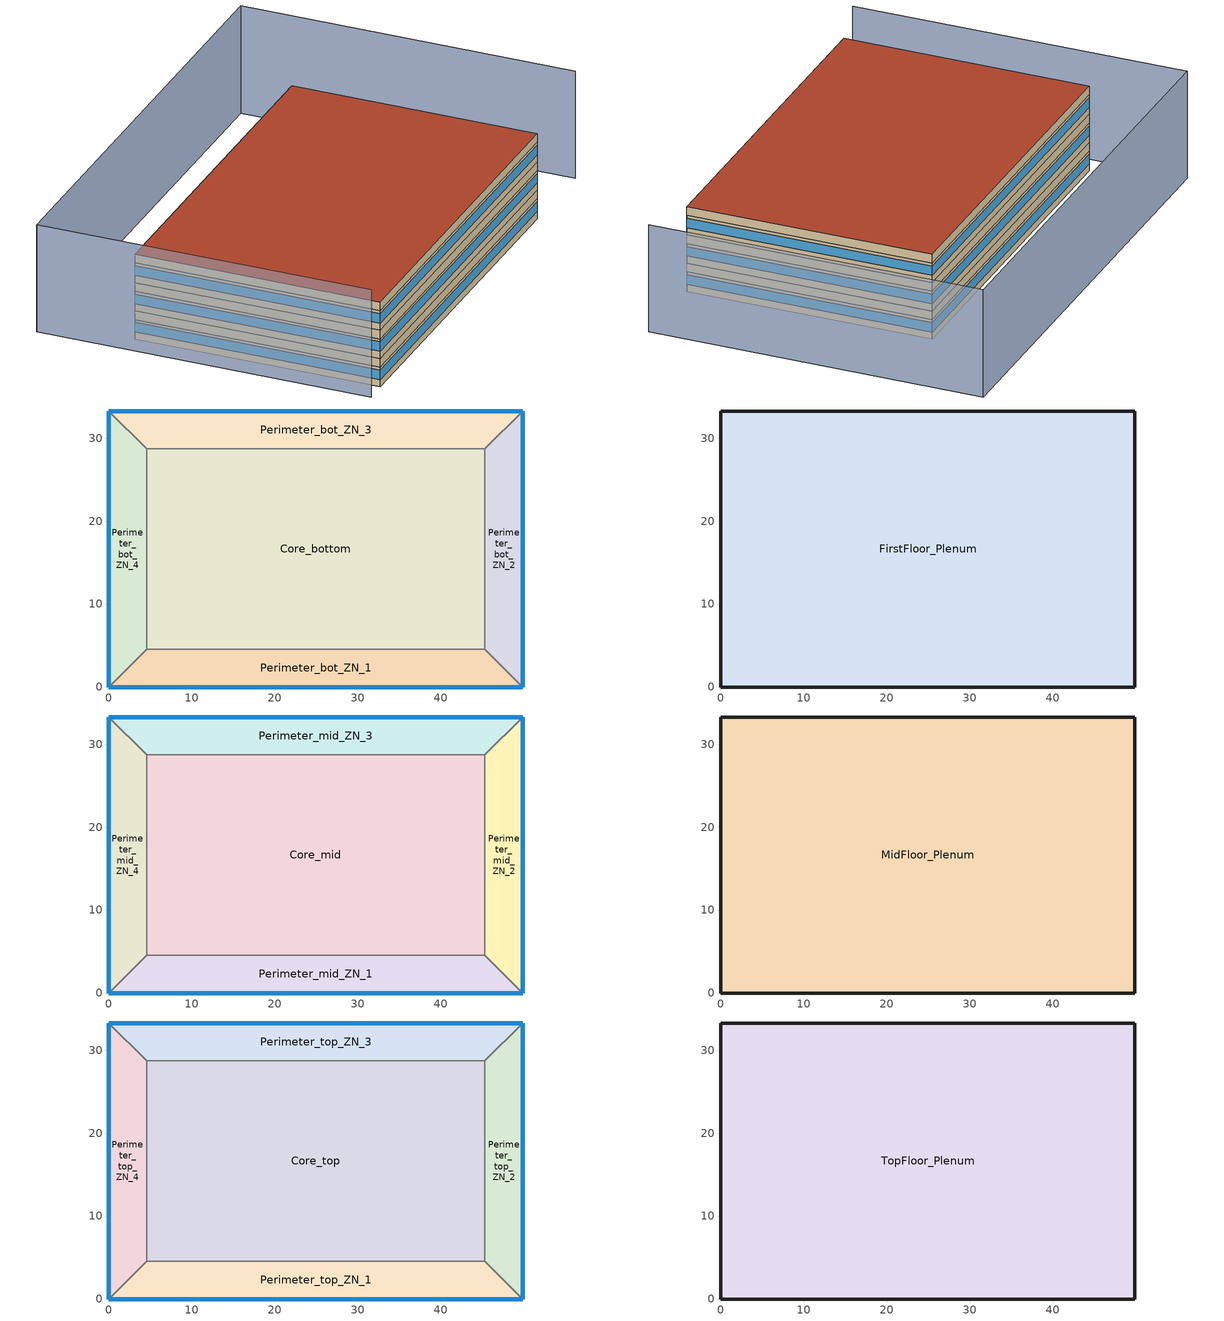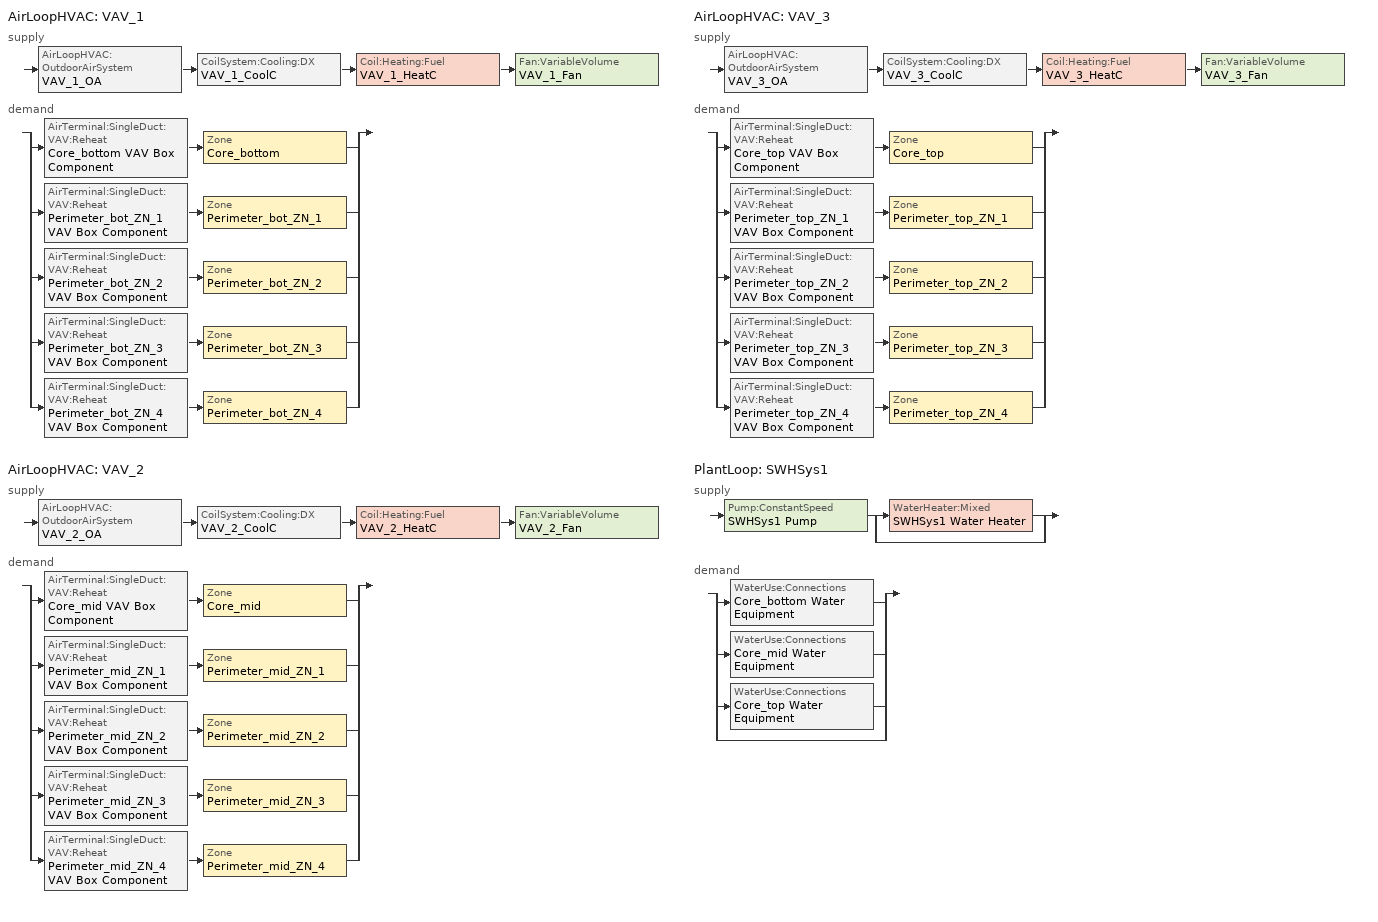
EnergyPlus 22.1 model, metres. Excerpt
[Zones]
Core_bottom
 floor ground (UWG_CAPITOUL_Floor): 45.34,28.7 45.34,4.57 4.57,4.57 4.57,28.7 z0
 wall to Perimeter_bot_ZN_2 (int-walls): 45.34,4.57 45.34,28.7 z0:2.74
 wall to Perimeter_bot_ZN_3 (int-walls): 45.34,28.7 4.57,28.7 z0:2.74
 wall to Perimeter_bot_ZN_1 (int-walls): 4.57,4.57 45.34,4.57 z0:2.74
 wall to Perimeter_bot_ZN_4 (int-walls): 4.57,28.7 4.57,4.57 z0:2.74
Perimeter_bot_ZN_1
 floor ground (UWG_CAPITOUL_Floor): 0,0 4.57,4.57 45.34,4.57 49.91,0 z0
 wall outside (UWG_CAPITOUL_Wall): 0,0 49.91,0 z0:2.74
 wall to Perimeter_bot_ZN_2 (int-walls): 49.91,0 45.34,4.57 z0:2.74
 wall to Perimeter_bot_ZN_4 (int-walls): 4.57,4.57 0,0 z0:2.74
 window (Window Non-res Fixed): 0,0 49.91,0 z1.02:2.33
Perimeter_bot_ZN_2
 floor ground (UWG_CAPITOUL_Floor): 49.91,0 45.34,4.57 45.34,28.7 49.91,33.27 z0
 wall outside (UWG_CAPITOUL_Wall): 49.91,0 49.91,33.27 z0:2.74
 wall to Perimeter_bot_ZN_3 (int-walls): 49.91,33.27 45.34,28.7 z0:2.74
 window (Window Non-res Fixed): 49.91,0 49.91,33.27 z1.02:2.33
Perimeter_bot_ZN_3
 floor ground (UWG_CAPITOUL_Floor): 49.91,33.27 45.34,28.7 4.57,28.7 0,33.27 z0
 wall outside (UWG_CAPITOUL_Wall): 49.91,33.27 0,33.27 z0:2.74
 wall to Perimeter_bot_ZN_4 (int-walls): 0,33.27 4.57,28.7 z0:2.74
 window (Window Non-res Fixed): 49.91,33.27 0,33.27 z1.02:2.33
Perimeter_bot_ZN_4
 floor ground (UWG_CAPITOUL_Floor): 0,33.27 4.57,28.7 4.57,4.57 0,0 z0
 wall outside (UWG_CAPITOUL_Wall): 0,33.27 0,0 z0:2.74
 window (Window Non-res Fixed): 0,33.27 0,0 z1.02:2.33
FirstFloor_Plenum
 floor to Perimeter_bot_ZN_1 (DropCeiling): 45.34,4.57 49.91,0 0,0 4.57,4.57 z2.74
 floor to Perimeter_bot_ZN_2 (DropCeiling): 49.91,0 45.34,4.57 45.34,28.7 49.91,33.27 z2.74
 floor to Perimeter_bot_ZN_3 (DropCeiling): 0,33.27 49.91,33.27 45.34,28.7 4.57,28.7 z2.74
 floor to Perimeter_bot_ZN_4 (DropCeiling): 4.57,28.7 4.57,4.57 0,0 0,33.27 z2.74
 floor to Core_bottom (DropCeiling): 4.57,4.57 4.57,28.7 45.34,28.7 45.34,4.57 z2.74
 wall outside (UWG_CAPITOUL_Wall): 49.91,0 49.91,33.27 0,33.27 0,0 49.91,0 z2.74:3.96
Core_mid
 floor to FirstFloor_Plenum (INT-FLOOR-TOPSIDE): 4.57,4.57 4.57,28.7 45.34,28.7 45.34,4.57 z3.96
 wall to Perimeter_mid_ZN_2 (int-walls): 45.34,4.57 45.34,28.7 z3.96:6.71
 wall to Perimeter_mid_ZN_3 (int-walls): 45.34,28.7 4.57,28.7 z3.96:6.71
 wall to Perimeter_mid_ZN_1 (int-walls): 4.57,4.57 45.34,4.57 z3.96:6.71
 wall to Perimeter_mid_ZN_4 (int-walls): 4.57,28.7 4.57,4.57 z3.96:6.71
Perimeter_mid_ZN_1
 floor to FirstFloor_Plenum (INT-FLOOR-TOPSIDE): 0,0 4.57,4.57 45.34,4.57 49.91,0 z3.96
 wall outside (UWG_CAPITOUL_Wall): 0,0 49.91,0 z3.96:6.71
 wall to Perimeter_mid_ZN_2 (int-walls): 49.91,0 45.34,4.57 z3.96:6.71
 wall to Perimeter_mid_ZN_4 (int-walls): 4.57,4.57 0,0 z3.96:6.71
 window (Window Non-res Fixed): 0,0 49.91,0 z4.98:6.29
Perimeter_mid_ZN_2
 floor to FirstFloor_Plenum (INT-FLOOR-TOPSIDE): 49.91,0 45.34,4.57 45.34,28.7 49.91,33.27 z3.96
 wall outside (UWG_CAPITOUL_Wall): 49.91,0 49.91,33.27 z3.96:6.71
 wall to Perimeter_mid_ZN_3 (int-walls): 49.91,33.27 45.34,28.7 z3.96:6.71
 window (Window Non-res Fixed): 49.91,0 49.91,33.27 z4.98:6.29
Perimeter_mid_ZN_3
 floor to FirstFloor_Plenum (INT-FLOOR-TOPSIDE): 49.91,33.27 45.34,28.7 4.57,28.7 0,33.27 z3.96
 wall outside (UWG_CAPITOUL_Wall): 49.91,33.27 0,33.27 z3.96:6.71
 wall to Perimeter_mid_ZN_4 (int-walls): 0,33.27 4.57,28.7 z3.96:6.71
 window (Window Non-res Fixed): 49.91,33.27 0,33.27 z4.98:6.29
Perimeter_mid_ZN_4
 floor to FirstFloor_Plenum (INT-FLOOR-TOPSIDE): 0,33.27 4.57,28.7 4.57,4.57 0,0 z3.96
 wall outside (UWG_CAPITOUL_Wall): 0,33.27 0,0 z3.96:6.71
 window (Window Non-res Fixed): 0,33.27 0,0 z4.98:6.29
MidFloor_Plenum
 floor to Perimeter_mid_ZN_1 (DropCeiling): 0,0 4.57,4.57 45.34,4.57 49.91,0 z6.71
 floor to Perimeter_mid_ZN_2 (DropCeiling): 49.91,33.27 49.91,0 45.34,4.57 45.34,28.7 z6.71
 floor to Perimeter_mid_ZN_3 (DropCeiling): 49.91,33.27 45.34,28.7 4.57,28.7 0,33.27 z6.71
 floor to Perimeter_mid_ZN_4 (DropCeiling): 0,33.27 4.57,28.7 4.57,4.57 0,0 z6.71
 floor to Core_mid (DropCeiling): 45.34,28.7 45.34,4.57 4.57,4.57 4.57,28.7 z6.71
 wall outside (UWG_CAPITOUL_Wall): 49.91,0 49.91,33.27 0,33.27 0,0 49.91,0 z6.71:7.92
Core_top
 floor to MidFloor_Plenum (INT-FLOOR-TOPSIDE): 45.34,28.7 45.34,4.57 4.57,4.57 4.57,28.7 z7.92
 wall to Perimeter_top_ZN_2 (int-walls): 45.34,4.57 45.34,28.7 z7.92:10.67
 wall to Perimeter_top_ZN_3 (int-walls): 45.34,28.7 4.57,28.7 z7.92:10.67
 wall to Perimeter_top_ZN_1 (int-walls): 4.57,4.57 45.34,4.57 z7.92:10.67
 wall to Perimeter_top_ZN_4 (int-walls): 4.57,28.7 4.57,4.57 z7.92:10.67
Perimeter_top_ZN_1
 floor to MidFloor_Plenum (INT-FLOOR-TOPSIDE): 0,0 4.57,4.57 45.34,4.57 49.91,0 z7.92
 wall outside (UWG_CAPITOUL_Wall): 0,0 49.91,0 z7.92:10.67
 wall to Perimeter_top_ZN_2 (int-walls): 49.91,0 45.34,4.57 z7.92:10.67
 wall to Perimeter_top_ZN_4 (int-walls): 4.57,4.57 0,0 z7.92:10.67
 window (Window Non-res Fixed): 0,0 49.91,0 z8.95:10.25
Perimeter_top_ZN_2
 floor to MidFloor_Plenum (INT-FLOOR-TOPSIDE): 49.91,0 45.34,4.57 45.34,28.7 49.91,33.27 z7.92
 wall outside (UWG_CAPITOUL_Wall): 49.91,0 49.91,33.27 z7.92:10.67
 wall to Perimeter_top_ZN_3 (int-walls): 49.91,33.27 45.34,28.7 z7.92:10.67
 window (Window Non-res Fixed): 49.91,0 49.91,33.27 z8.95:10.25
Perimeter_top_ZN_3
 floor to MidFloor_Plenum (INT-FLOOR-TOPSIDE): 49.91,33.27 45.34,28.7 4.57,28.7 0,33.27 z7.92
 wall outside (UWG_CAPITOUL_Wall): 49.91,33.27 0,33.27 z7.92:10.67
 wall to Perimeter_top_ZN_4 (int-walls): 0,33.27 4.57,28.7 z7.92:10.67
 window (Window Non-res Fixed): 49.91,33.27 0,33.27 z8.95:10.25
Perimeter_top_ZN_4
 floor to MidFloor_Plenum (INT-FLOOR-TOPSIDE): 0,33.27 4.57,28.7 4.57,4.57 0,0 z7.92
 wall outside (UWG_CAPITOUL_Wall): 0,33.27 0,0 z7.92:10.67
 window (Window Non-res Fixed): 0,33.27 0,0 z8.95:10.25
TopFloor_Plenum
 floor to Perimeter_top_ZN_1 (DropCeiling): 0,0 4.57,4.57 45.34,4.57 49.91,0 z10.67
 floor to Perimeter_top_ZN_2 (DropCeiling): 49.91,0 45.34,4.57 45.34,28.7 49.91,33.27 z10.67
 floor to Perimeter_top_ZN_3 (DropCeiling): 0,33.27 49.91,33.27 45.34,28.7 4.57,28.7 z10.67
 floor to Perimeter_top_ZN_4 (DropCeiling): 0,0 0,33.27 4.57,28.7 4.57,4.57 z10.67
 floor to Core_top (DropCeiling): 4.57,28.7 45.34,28.7 45.34,4.57 4.57,4.57 z10.67
 wall outside (UWG_CAPITOUL_Wall): 49.91,0 49.91,33.27 0,33.27 0,0 49.91,0 z10.67:11.89
 roof outside (IEAD Non-res Roof): 49.91,0 49.91,33.27 0,33.27 0,0 z11.89
shading: 61.91,0 61.91,45.27 / 61.91,45.27 -3,45.27 / -3,45.27 -3,0 z0:15
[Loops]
AirLoopHVAC 'VAV_1'
 supply: AirLoopHVAC:OutdoorAirSystem 'VAV_1_OA' > CoilSystem:Cooling:DX 'VAV_1_CoolC' > Coil:Heating:Fuel 'VAV_1_HeatC' > Fan:VariableVolume 'VAV_1_Fan'
 demand: split
  | AirTerminal:SingleDuct:VAV:Reheat 'Core_bottom VAV Box Component' > Zone 'Core_bottom'
  | AirTerminal:SingleDuct:VAV:Reheat 'Perimeter_bot_ZN_1 VAV Box Component' > Zone 'Perimeter_bot_ZN_1'
  | AirTerminal:SingleDuct:VAV:Reheat 'Perimeter_bot_ZN_2 VAV Box Component' > Zone 'Perimeter_bot_ZN_2'
  | AirTerminal:SingleDuct:VAV:Reheat 'Perimeter_bot_ZN_3 VAV Box Component' > Zone 'Perimeter_bot_ZN_3'
  | AirTerminal:SingleDuct:VAV:Reheat 'Perimeter_bot_ZN_4 VAV Box Component' > Zone 'Perimeter_bot_ZN_4'
AirLoopHVAC 'VAV_2'
 supply: AirLoopHVAC:OutdoorAirSystem 'VAV_2_OA' > CoilSystem:Cooling:DX 'VAV_2_CoolC' > Coil:Heating:Fuel 'VAV_2_HeatC' > Fan:VariableVolume 'VAV_2_Fan'
 demand: split
  | AirTerminal:SingleDuct:VAV:Reheat 'Core_mid VAV Box Component' > Zone 'Core_mid'
  | AirTerminal:SingleDuct:VAV:Reheat 'Perimeter_mid_ZN_1 VAV Box Component' > Zone 'Perimeter_mid_ZN_1'
  | AirTerminal:SingleDuct:VAV:Reheat 'Perimeter_mid_ZN_2 VAV Box Component' > Zone 'Perimeter_mid_ZN_2'
  | AirTerminal:SingleDuct:VAV:Reheat 'Perimeter_mid_ZN_3 VAV Box Component' > Zone 'Perimeter_mid_ZN_3'
  | AirTerminal:SingleDuct:VAV:Reheat 'Perimeter_mid_ZN_4 VAV Box Component' > Zone 'Perimeter_mid_ZN_4'
AirLoopHVAC 'VAV_3'
 supply: AirLoopHVAC:OutdoorAirSystem 'VAV_3_OA' > CoilSystem:Cooling:DX 'VAV_3_CoolC' > Coil:Heating:Fuel 'VAV_3_HeatC' > Fan:VariableVolume 'VAV_3_Fan'
 demand: split
  | AirTerminal:SingleDuct:VAV:Reheat 'Core_top VAV Box Component' > Zone 'Core_top'
  | AirTerminal:SingleDuct:VAV:Reheat 'Perimeter_top_ZN_1 VAV Box Component' > Zone 'Perimeter_top_ZN_1'
  | AirTerminal:SingleDuct:VAV:Reheat 'Perimeter_top_ZN_2 VAV Box Component' > Zone 'Perimeter_top_ZN_2'
  | AirTerminal:SingleDuct:VAV:Reheat 'Perimeter_top_ZN_3 VAV Box Component' > Zone 'Perimeter_top_ZN_3'
  | AirTerminal:SingleDuct:VAV:Reheat 'Perimeter_top_ZN_4 VAV Box Component' > Zone 'Perimeter_top_ZN_4'
PlantLoop 'SWHSys1'
 supply: Pump:ConstantSpeed 'SWHSys1 Pump' > split
  | WaterHeater:Mixed 'SWHSys1 Water Heater'
  | bypass
 demand: split
  | WaterUse:Connections 'Core_bottom Water Equipment'
  | WaterUse:Connections 'Core_mid Water Equipment'
  | WaterUse:Connections 'Core_top Water Equipment'
  | bypass
[Building]
Ref Bldg Medium Office Post1980_v1.3_5.0: North Axis {deg}=34; Terrain=City; Loads Convergence Tolerance Value {W}=0.04; Temperature Convergence Tolerance Value {deltaC}=0.2; Solar Distribution=FullInteriorAndExterior; Maximum Number of Warmup Days=25; Minimum Number of Warmup Days=6
[Site:Location]
Toulouse: Latitude {deg}=43.63; Longitude {deg}=1.37; Time Zone {hr}=1; Elevation {m}=153
[SizingPeriod:DesignDay] Day of Month=21; Humidity Condition Type=Wetbulb; Barometric Pressure {Pa}=83328; Rain Indicator=No; Snow Indicator=No; Daylight Saving Time Indicator=No; Solar Model Indicator=ASHRAEClearSky
Name | Month | Day Type | Maximum Dry-Bulb Temperature {C} | Daily Dry-Bulb Temperature Range {deltaC} | Wetbulb or DewPoint at Maximum Dry-Bulb {C} | Wind Speed {m/s} | Wind Direction {deg} | Sky Clearness
ALBUQUERQUE Ann Htg 99.6% Condns DB | 1 | WinterDesignDay | -9 | 0 | -9 | 3.3 | 0 | 0
ALBUQUERQUE Ann Clg .4% Condns WB=>MDB | 7 | SummerDesignDay | 28.3 | 14.1 | 18.5 | 4.4 | 260 | 1
[Site:GroundTemperature:BuildingSurface]
19.213, 19.212, 19.191, 19.196, 20.446, 21.39, 21.565, 21.74, 21.83, 19.836, 19.374, 19.272
[Site:WaterMainsTemperature]
Calculation Method=CORRELATION; Annual Average Outdoor Air Temperature {C}=13.18; Maximum Difference In Monthly Average Outdoor Air Temperatures {deltaC}=24
[Material]
Name | Roughness | Thickness {m} | Conductivity {W/m-K} | Density {kg/m3} | Specific Heat {J/kg-K} | Thermal Absorptance | Solar Absorptance | Visible Absorptance
I01 30mm insulation board | MediumRough | 0.03 | 0.03 | 43 | 1210 | 0.9 | 0.7 | 0.7
CONCRETE 20mm | Rough | 0.2032 | 0.93 | 2240 | 670 | 0.95 | 0.85 | 0.85
Brick 300mm | VeryRough | 0.3 | 1.15 | 1920 | 833 | 0.95 | 0.75 | 0.75
IEAD NonRes Roof Insulation | MediumRough | 0.13395 | 0.049 | 265 | 836.8 | 0.9 | 0.7 | 0.7
Std Wood 6inch | MediumSmooth | 0.15 | 0.12 | 540 | 1210 | 0.9 | 0.7 | 0.7
1/2IN Gypsum | Smooth | 0.0127 | 0.16 | 784.9 | 830 | 0.9 | 0.92 | 0.92
Roof Membrane | VeryRough | 0.0095 | 0.16 | 1121.29 | 1460 | 0.95 | 0.75 | 0.75
Metal Decking | MediumSmooth | 0.0015 | 45.006 | 7680 | 418.4 | 0.9 | 0.7 | 0.3
MAT-CC05 4 HW CONCRETE | Rough | 0.1016 | 1.311 | 2240 | 836.8 | 0.9 | 0.7 | 0.7
Std AC02 | MediumSmooth | 0.0127 | 0.057 | 288 | 1339 | 0.9 | 0.7 | 0.2
[Material:NoMass]
CP02 CARPET PAD: Roughness=VeryRough; Thermal Resistance {m2-K/W}=0.2165; Thermal Absorptance=0.9; Solar Absorptance=0.7; Visible Absorptance=0.8
[WindowMaterial:SimpleGlazingSystem]
NonRes Fixed Assembly Window: U-Factor {W/m2-K}=4.08816; Solar Heat Gain Coefficient=0.36
[Construction]
UWG_CAPITOUL_Wall: Brick 300mm, I01 30mm insulation board
UWG_CAPITOUL_Floor: CONCRETE 20mm
IEAD Non-res Roof: Roof Membrane, IEAD NonRes Roof Insulation, Metal Decking
int-walls: 1/2IN Gypsum, 1/2IN Gypsum
INT-FLOOR-TOPSIDE: MAT-CC05 4 HW CONCRETE, CP02 CARPET PAD
Window Non-res Fixed: NonRes Fixed Assembly Window
DropCeiling: Std AC02
InteriorFurnishings: Std Wood 6inch
[EnergyManagementSystem:Actuator]
Exterior_Conv_Coeff_Act: BUILDING_ROOF; Surface; Exterior Surface Convection Heat Transfer Coefficient
[EnergyManagementSystem:Sensor]
Exterior_Conv_Coeff_Sens: BUILDING_ROOF; Surface Outside Face Convection Heat Transfer Coefficient
[EnergyManagementSystem:Program]
Exterior_Conv_Coeff_Program: IF HOUR >= 6 && HOUR <= 18; SET Exterior_Conv_Coeff_Act = Exterior_Conv_Coeff_Sens; ELSE; SET Exterior_Conv_Coeff_Act = Exterior_Conv_Coeff_Sens; ENDIF
[EnergyManagementSystem:ProgramCallingManager]
EMS Manager: BeginZoneTimestepAfterInitHeatBalance; Exterior_Conv_Coeff_Program
[ShadingProperty:Reflectance] Diffuse Solar Reflectance of Unglazed Part of Shading Surface=0.3; Diffuse Visible Reflectance of Unglazed Part of Shading Surface=0.3; Fraction of Shading Surface That Is Glazed=1; Glazing Construction=UWG_CAPITOUL_Wall
Name | Shading Surface
 | Shading Surface 1 South
 | Shading Surface 2 East
 | Shading Surface 3 North
 | Shading Surface 4 West
[Zone] Type=1; Multiplier=1; Floor Area {m2}=autocalculate
Name | Part of Total Floor Area
Core_bottom; Core_mid; Core_top; Perimeter_bot_ZN_1; Perimeter_bot_ZN_2; Perimeter_bot_ZN_3; Perimeter_bot_ZN_4; Perimeter_mid_ZN_1; Perimeter_mid_ZN_2; Perimeter_mid_ZN_3; Perimeter_mid_ZN_4; Perimeter_top_ZN_1; Perimeter_top_ZN_2; Perimeter_top_ZN_3; Perimeter_top_ZN_4 | Yes
FirstFloor_Plenum; MidFloor_Plenum; TopFloor_Plenum | No
[InternalMass] Construction=InteriorFurnishings
Name | Zone or ZoneList | Surface Area {m2}
Core_bottom Internal Mass | Core_bottom | 1967.07
Core_mid Internal Mass | Core_mid | 1967.07
Core_top Internal Mass | Core_top | 1967.07
Perimeter_bot_ZN_1 Internal Mass | Perimeter_bot_ZN_1 | 414.6763
Perimeter_bot_ZN_2 Internal Mass | Perimeter_bot_ZN_2 | 262.5244
Perimeter_bot_ZN_3 Internal Mass | Perimeter_bot_ZN_3 | 414.6763
Perimeter_bot_ZN_4 Internal Mass | Perimeter_bot_ZN_4 | 262.5072
Perimeter_mid_ZN_1 Internal Mass | Perimeter_mid_ZN_1 | 414.6763
Perimeter_mid_ZN_2 Internal Mass | Perimeter_mid_ZN_2 | 262.5244
Perimeter_mid_ZN_3 Internal Mass | Perimeter_mid_ZN_3 | 414.6763
Perimeter_mid_ZN_4 Internal Mass | Perimeter_mid_ZN_4 | 262.5072
Perimeter_top_ZN_1 Internal Mass | Perimeter_top_ZN_1 | 414.6763
Perimeter_top_ZN_2 Internal Mass | Perimeter_top_ZN_2 | 262.5244
Perimeter_top_ZN_3 Internal Mass | Perimeter_top_ZN_3 | 414.6763
Perimeter_top_ZN_4 Internal Mass | Perimeter_top_ZN_4 | 262.5072
[People] Number of People Schedule=BLDG_OCC_SCH; Number of People Calculation Method=Area/Person; Floor Area per Person {m2/person}=18.58; Fraction Radiant=0.3; Sensible Heat Fraction=AUTOCALCULATE; Activity Level Schedule=ACTIVITY_SCH; Enable ASHRAE 55 Comfort Warnings=No; Mean Radiant Temperature Calculation Type=ZoneAveraged; Work Efficiency Schedule=WORK_EFF_SCH; Clothing Insulation Calculation Method=ClothingInsulationSchedule; Clothing Insulation Schedule=CLOTHING_SCH; Air Velocity Schedule=AIR_VELO_SCH; Thermal Comfort Model 1 Type=FANGER
Name | Zone or ZoneList or Space or SpaceList
Core_bottom People | Core_bottom
Core_mid People | Core_mid
Core_top People | Core_top
Perimeter_bot_ZN_1 People | Perimeter_bot_ZN_1
Perimeter_bot_ZN_2 People | Perimeter_bot_ZN_2
Perimeter_bot_ZN_3 People | Perimeter_bot_ZN_3
Perimeter_bot_ZN_4 People | Perimeter_bot_ZN_4
Perimeter_mid_ZN_1 People | Perimeter_mid_ZN_1
Perimeter_mid_ZN_2 People | Perimeter_mid_ZN_2
Perimeter_mid_ZN_3 People | Perimeter_mid_ZN_3
Perimeter_mid_ZN_4 People | Perimeter_mid_ZN_4
Perimeter_top_ZN_1 People | Perimeter_top_ZN_1
Perimeter_top_ZN_2 People | Perimeter_top_ZN_2
Perimeter_top_ZN_3 People | Perimeter_top_ZN_3
Perimeter_top_ZN_4 People | Perimeter_top_ZN_4
[Lights] Schedule=BLDG_LIGHT_SCH; Design Level Calculation Method=Watts/Area; Watts per Zone Floor Area {W/m2}=16.89; Return Air Fraction=0.4; Fraction Radiant=0.4; Fraction Visible=0.2; Fraction Replaceable=1; Return Air Fraction Calculated from Plenum Temperature=No
Name | Zone or ZoneList or Space or SpaceList
Core_bottom_Lights | Core_bottom
Core_mid_Lights | Core_mid
Core_top_Lights | Core_top
Perimeter_bot_ZN_1_Lights | Perimeter_bot_ZN_1
Perimeter_bot_ZN_2_Lights | Perimeter_bot_ZN_2
Perimeter_bot_ZN_3_Lights | Perimeter_bot_ZN_3
Perimeter_bot_ZN_4_Lights | Perimeter_bot_ZN_4
Perimeter_mid_ZN_1_Lights | Perimeter_mid_ZN_1
Perimeter_mid_ZN_2_Lights | Perimeter_mid_ZN_2
Perimeter_mid_ZN_3_Lights | Perimeter_mid_ZN_3
Perimeter_mid_ZN_4_Lights | Perimeter_mid_ZN_4
Perimeter_top_ZN_1_Lights | Perimeter_top_ZN_1
Perimeter_top_ZN_2_Lights | Perimeter_top_ZN_2
Perimeter_top_ZN_3_Lights | Perimeter_top_ZN_3
Perimeter_top_ZN_4_Lights | Perimeter_top_ZN_4
[ElectricEquipment] Fraction Latent=0; Fraction Radiant=0.5; Fraction Lost=0
Name | Zone or ZoneList or Space or SpaceList | Schedule | Design Level Calculation Method | Watts per Zone Floor Area {W/m2} | Design Level {W}
Core_bottom_PlugMisc_Equip | Core_bottom | BLDG_EQUIP_SCH | Watts/Area | 10.76
Core_mid_PlugMisc_Equip | Core_mid | BLDG_EQUIP_SCH | Watts/Area | 10.76
Core_top_PlugMisc_Equip | Core_top | BLDG_EQUIP_SCH | Watts/Area | 10.76
Perimeter_bot_ZN_1_PlugMisc_Equip | Perimeter_bot_ZN_1 | BLDG_EQUIP_SCH | Watts/Area | 10.76
Perimeter_bot_ZN_2_PlugMisc_Equip | Perimeter_bot_ZN_2 | BLDG_EQUIP_SCH | Watts/Area | 10.76
Perimeter_bot_ZN_3_PlugMisc_Equip | Perimeter_bot_ZN_3 | BLDG_EQUIP_SCH | Watts/Area | 10.76
Perimeter_bot_ZN_4_PlugMisc_Equip | Perimeter_bot_ZN_4 | BLDG_EQUIP_SCH | Watts/Area | 10.76
Perimeter_mid_ZN_1_PlugMisc_Equip | Perimeter_mid_ZN_1 | BLDG_EQUIP_SCH | Watts/Area | 10.76
Perimeter_mid_ZN_2_PlugMisc_Equip | Perimeter_mid_ZN_2 | BLDG_EQUIP_SCH | Watts/Area | 10.76
Perimeter_mid_ZN_3_PlugMisc_Equip | Perimeter_mid_ZN_3 | BLDG_EQUIP_SCH | Watts/Area | 10.76
Perimeter_mid_ZN_4_PlugMisc_Equip | Perimeter_mid_ZN_4 | BLDG_EQUIP_SCH | Watts/Area | 10.76
Perimeter_top_ZN_1_PlugMisc_Equip | Perimeter_top_ZN_1 | BLDG_EQUIP_SCH | Watts/Area | 10.76
Perimeter_top_ZN_2_PlugMisc_Equip | Perimeter_top_ZN_2 | BLDG_EQUIP_SCH | Watts/Area | 10.76
Perimeter_top_ZN_3_PlugMisc_Equip | Perimeter_top_ZN_3 | BLDG_EQUIP_SCH | Watts/Area | 10.76
Perimeter_top_ZN_4_PlugMisc_Equip | Perimeter_top_ZN_4 | BLDG_EQUIP_SCH | Watts/Area | 10.76
Core_bottom_Elevators_Equip | Core_bottom | BLDG_ELEVATORS | EquipmentLevel |  | 32109.9
[ZoneInfiltration:DesignFlowRate] Schedule=INFIL_QUARTER_ON_SCH; Design Flow Rate Calculation Method=Flow/ExteriorArea; Flow per Exterior Surface Area {m3/s-m2}=0.001133; Constant Term Coefficient=1; Temperature Term Coefficient=0; Velocity Term Coefficient=0; Velocity Squared Term Coefficient=0
Name | Zone or ZoneList
FirstFloor_Plenum_Infiltration | FirstFloor_Plenum
MidFloor_Plenum_Infiltration | MidFloor_Plenum
Perimeter_bot_ZN_1_Infiltration | Perimeter_bot_ZN_1
Perimeter_bot_ZN_2_Infiltration | Perimeter_bot_ZN_2
Perimeter_bot_ZN_3_Infiltration | Perimeter_bot_ZN_3
Perimeter_bot_ZN_4_Infiltration | Perimeter_bot_ZN_4
Perimeter_mid_ZN_1_Infiltration | Perimeter_mid_ZN_1
Perimeter_mid_ZN_2_Infiltration | Perimeter_mid_ZN_2
Perimeter_mid_ZN_3_Infiltration | Perimeter_mid_ZN_3
Perimeter_mid_ZN_4_Infiltration | Perimeter_mid_ZN_4
Perimeter_top_ZN_1_Infiltration | Perimeter_top_ZN_1
Perimeter_top_ZN_2_Infiltration | Perimeter_top_ZN_2
Perimeter_top_ZN_3_Infiltration | Perimeter_top_ZN_3
Perimeter_top_ZN_4_Infiltration | Perimeter_top_ZN_4
TopFloor_Plenum_Infiltration | TopFloor_Plenum
[Exterior:Lights]
Exterior Facade Lighting: Schedule=ALWAYS_ON; Design Level {W}=17809; Control Option=AstronomicalClock
[DesignSpecification:OutdoorAir] Outdoor Air Method=Flow/Person; Outdoor Air Flow per Person {m3/s-person}=0.0125
SZ DSOA Core_bottom; SZ DSOA Core_mid; SZ DSOA Core_top; SZ DSOA Perimeter_bot_ZN_1; SZ DSOA Perimeter_bot_ZN_2; SZ DSOA Perimeter_bot_ZN_3; SZ DSOA Perimeter_bot_ZN_4; SZ DSOA Perimeter_mid_ZN_1; SZ DSOA Perimeter_mid_ZN_2; SZ DSOA Perimeter_mid_ZN_3; SZ DSOA Perimeter_mid_ZN_4; SZ DSOA Perimeter_top_ZN_1; SZ DSOA Perimeter_top_ZN_2; SZ DSOA Perimeter_top_ZN_3; SZ DSOA Perimeter_top_ZN_4
[Sizing:Zone] Zone Cooling Design Supply Air Temperature Input Method=SupplyAirTemperature; Zone Cooling Design Supply Air Temperature {C}=12.8; Zone Heating Design Supply Air Temperature Input Method=SupplyAirTemperature; Zone Heating Design Supply Air Temperature {C}=50; Zone Cooling Design Supply Air Humidity Ratio {kgWater/kgDryAir}=0.0085; Zone Heating Design Supply Air Humidity Ratio {kgWater/kgDryAir}=0.008; Cooling Design Air Flow Method=DesignDay; Heating Design Air Flow Method=DesignDay; Account for Dedicated Outdoor Air System=No; Dedicated Outdoor Air System Control Strategy=NeutralSupplyAir; Dedicated Outdoor Air Low Setpoint Temperature for Design {C}=autosize; Dedicated Outdoor Air High Setpoint Temperature for Design {C}=autosize
Name | Design Specification Outdoor Air Object
Core_bottom | SZ DSOA Core_bottom
Core_mid | SZ DSOA Core_mid
Core_top | SZ DSOA Core_top
Perimeter_bot_ZN_1 | SZ DSOA Perimeter_bot_ZN_1
Perimeter_bot_ZN_2 | SZ DSOA Perimeter_bot_ZN_2
Perimeter_bot_ZN_3 | SZ DSOA Perimeter_bot_ZN_3
Perimeter_bot_ZN_4 | SZ DSOA Perimeter_bot_ZN_4
Perimeter_mid_ZN_1 | SZ DSOA Perimeter_mid_ZN_1
Perimeter_mid_ZN_2 | SZ DSOA Perimeter_mid_ZN_2
Perimeter_mid_ZN_3 | SZ DSOA Perimeter_mid_ZN_3
Perimeter_mid_ZN_4 | SZ DSOA Perimeter_mid_ZN_4
Perimeter_top_ZN_1 | SZ DSOA Perimeter_top_ZN_1
Perimeter_top_ZN_2 | SZ DSOA Perimeter_top_ZN_2
Perimeter_top_ZN_3 | SZ DSOA Perimeter_top_ZN_3
Perimeter_top_ZN_4 | SZ DSOA Perimeter_top_ZN_4
[Sizing:System] Type of Load to Size On=Sensible; Design Outdoor Air Flow Rate {m3/s}=AUTOSIZE; Central Heating Maximum System Air Flow Ratio=0.3; Preheat Design Temperature {C}=7; Preheat Design Humidity Ratio {kgWater/kgDryAir}=0.008; Precool Design Temperature {C}=12.8; Precool Design Humidity Ratio {kgWater/kgDryAir}=0.008; Central Cooling Design Supply Air Temperature {C}=12.8; Central Heating Design Supply Air Temperature {C}=16.7; Type of Zone Sum to Use=NonCoincident; 100% Outdoor Air in Cooling=No; 100% Outdoor Air in Heating=No; Central Cooling Design Supply Air Humidity Ratio {kgWater/kgDryAir}=0.0085; Central Heating Design Supply Air Humidity Ratio {kgWater/kgDryAir}=0.008; Cooling Supply Air Flow Rate Method=DesignDay; Cooling Supply Air Flow Rate {m3/s}=0; Heating Supply Air Flow Rate Method=DesignDay; Heating Supply Air Flow Rate {m3/s}=0; System Outdoor Air Method=ZoneSum; Zone Maximum Outdoor Air Fraction=1; Cooling Design Capacity Method=CoolingDesignCapacity; Cooling Design Capacity {W}=autosize; Heating Design Capacity Method=HeatingDesignCapacity; Heating Design Capacity {W}=autosize; Central Cooling Capacity Control Method=OnOff
VAV_1; VAV_2; VAV_3
[Sizing:Plant]
SWHSys1: Loop Type=Heating; Design Loop Exit Temperature {C}=60; Loop Design Temperature Difference {deltaC}=5
[ZoneControl:Thermostat] Control Type Schedule=Dual Zone Control Type Sched
Name | Zone or ZoneList | Control 1
Core_bottom Thermostat | Core_bottom | Core_bottom DualSPSched
Core_mid Thermostat | Core_mid | Core_mid DualSPSched
Core_top Thermostat | Core_top | Core_top DualSPSched
Perimeter_bot_ZN_1 Thermostat | Perimeter_bot_ZN_1 | Perimeter_bot_ZN_1 DualSPSched
Perimeter_bot_ZN_2 Thermostat | Perimeter_bot_ZN_2 | Perimeter_bot_ZN_2 DualSPSched
Perimeter_bot_ZN_3 Thermostat | Perimeter_bot_ZN_3 | Perimeter_bot_ZN_3 DualSPSched
Perimeter_bot_ZN_4 Thermostat | Perimeter_bot_ZN_4 | Perimeter_bot_ZN_4 DualSPSched
Perimeter_mid_ZN_1 Thermostat | Perimeter_mid_ZN_1 | Perimeter_mid_ZN_1 DualSPSched
Perimeter_mid_ZN_2 Thermostat | Perimeter_mid_ZN_2 | Perimeter_mid_ZN_2 DualSPSched
Perimeter_mid_ZN_3 Thermostat | Perimeter_mid_ZN_3 | Perimeter_mid_ZN_3 DualSPSched
Perimeter_mid_ZN_4 Thermostat | Perimeter_mid_ZN_4 | Perimeter_mid_ZN_4 DualSPSched
Perimeter_top_ZN_1 Thermostat | Perimeter_top_ZN_1 | Perimeter_top_ZN_1 DualSPSched
Perimeter_top_ZN_2 Thermostat | Perimeter_top_ZN_2 | Perimeter_top_ZN_2 DualSPSched
Perimeter_top_ZN_3 Thermostat | Perimeter_top_ZN_3 | Perimeter_top_ZN_3 DualSPSched
Perimeter_top_ZN_4 Thermostat | Perimeter_top_ZN_4 | Perimeter_top_ZN_4 DualSPSched
[ThermostatSetpoint:DualSetpoint] Heating Setpoint Temperature Schedule=HTGSETP_SCH; Cooling Setpoint Temperature Schedule=CLGSETP_SCH_WithoutCooling
Core_bottom DualSPSched; Core_mid DualSPSched; Core_top DualSPSched; Perimeter_bot_ZN_1 DualSPSched; Perimeter_bot_ZN_2 DualSPSched; Perimeter_bot_ZN_3 DualSPSched; Perimeter_bot_ZN_4 DualSPSched; Perimeter_mid_ZN_1 DualSPSched; Perimeter_mid_ZN_2 DualSPSched; Perimeter_mid_ZN_3 DualSPSched; Perimeter_mid_ZN_4 DualSPSched; Perimeter_top_ZN_1 DualSPSched; Perimeter_top_ZN_2 DualSPSched; Perimeter_top_ZN_3 DualSPSched; Perimeter_top_ZN_4 DualSPSched
[AirTerminal:SingleDuct:VAV:Reheat] Availability Schedule=ALWAYS_ON; Maximum Air Flow Rate {m3/s}=AUTOSIZE; Zone Minimum Air Flow Input Method=Constant; Constant Minimum Air Flow Fraction=0.3; Maximum Hot Water or Steam Flow Rate {m3/s}=AUTOSIZE; Minimum Hot Water or Steam Flow Rate {m3/s}=0; Convergence Tolerance=0.001; Damper Heating Action=NORMAL
Name | Reheat Coil
Core_bottom VAV Box Component | Core_bottom VAV Box Reheat Coil
Core_mid VAV Box Component | Core_mid VAV Box Reheat Coil
Core_top VAV Box Component | Core_top VAV Box Reheat Coil
Perimeter_bot_ZN_1 VAV Box Component | Perimeter_bot_ZN_1 VAV Box Reheat Coil
Perimeter_bot_ZN_2 VAV Box Component | Perimeter_bot_ZN_2 VAV Box Reheat Coil
Perimeter_bot_ZN_3 VAV Box Component | Perimeter_bot_ZN_3 VAV Box Reheat Coil
Perimeter_bot_ZN_4 VAV Box Component | Perimeter_bot_ZN_4 VAV Box Reheat Coil
Perimeter_mid_ZN_1 VAV Box Component | Perimeter_mid_ZN_1 VAV Box Reheat Coil
Perimeter_mid_ZN_2 VAV Box Component | Perimeter_mid_ZN_2 VAV Box Reheat Coil
Perimeter_mid_ZN_3 VAV Box Component | Perimeter_mid_ZN_3 VAV Box Reheat Coil
Perimeter_mid_ZN_4 VAV Box Component | Perimeter_mid_ZN_4 VAV Box Reheat Coil
Perimeter_top_ZN_1 VAV Box Component | Perimeter_top_ZN_1 VAV Box Reheat Coil
Perimeter_top_ZN_2 VAV Box Component | Perimeter_top_ZN_2 VAV Box Reheat Coil
Perimeter_top_ZN_3 VAV Box Component | Perimeter_top_ZN_3 VAV Box Reheat Coil
Perimeter_top_ZN_4 VAV Box Component | Perimeter_top_ZN_4 VAV Box Reheat Coil
[Zone equipment]
Core_bottom: Core_bottom VAV Box Component
Core_mid: Core_mid VAV Box Component
Core_top: Core_top VAV Box Component
Perimeter_bot_ZN_1: Perimeter_bot_ZN_1 VAV Box Component
Perimeter_bot_ZN_2: Perimeter_bot_ZN_2 VAV Box Component
Perimeter_bot_ZN_3: Perimeter_bot_ZN_3 VAV Box Component
Perimeter_bot_ZN_4: Perimeter_bot_ZN_4 VAV Box Component
Perimeter_mid_ZN_1: Perimeter_mid_ZN_1 VAV Box Component
Perimeter_mid_ZN_2: Perimeter_mid_ZN_2 VAV Box Component
Perimeter_mid_ZN_3: Perimeter_mid_ZN_3 VAV Box Component
Perimeter_mid_ZN_4: Perimeter_mid_ZN_4 VAV Box Component
Perimeter_top_ZN_1: Perimeter_top_ZN_1 VAV Box Component
Perimeter_top_ZN_2: Perimeter_top_ZN_2 VAV Box Component
Perimeter_top_ZN_3: Perimeter_top_ZN_3 VAV Box Component
Perimeter_top_ZN_4: Perimeter_top_ZN_4 VAV Box Component
[Fan:VariableVolume] Availability Schedule=HVACOperationSchd; Pressure Rise {Pa}=1109.648; Maximum Flow Rate {m3/s}=AUTOSIZE; Fan Power Minimum Flow Rate Input Method=FixedFlowRate; Fan Power Minimum Air Flow Rate {m3/s}=0; Motor In Airstream Fraction=1; Fan Power Coefficient 1=0.0407599; Fan Power Coefficient 2=0.088045; Fan Power Coefficient 3=-0.0729261; Fan Power Coefficient 4=0.94374; Fan Power Coefficient 5=0
Name | Fan Total Efficiency | Motor Efficiency
VAV_1_Fan | 0.5915 | 0.91
VAV_2_Fan; VAV_3_Fan | 0.6006 | 0.924
[Coil:Cooling:DX:TwoSpeed] Availability Schedule=ALWAYS_ON; High Speed Gross Rated Total Cooling Capacity {W}=AUTOSIZE; High Speed Rated Sensible Heat Ratio=AUTOSIZE; High Speed Gross Rated Cooling COP {W/W}=2.80076; High Speed Rated Air Flow Rate {m3/s}=AUTOSIZE; Total Cooling Capacity Function of Temperature Curve=Measured_CoolCStandard10Ton_CapFT; Total Cooling Capacity Function of Flow Fraction Curve=Measured_CoolCStandard10Ton_CapFF; Energy Input Ratio Function of Temperature Curve=Measured_CoolCStandard10Ton_EIRFT; Energy Input Ratio Function of Flow Fraction Curve=Measured_CoolCStandard10Ton_EIRFFF; Part Load Fraction Correlation Curve=No_PLR_Degredation; Low Speed Gross Rated Total Cooling Capacity {W}=AUTOSIZE; Low Speed Gross Rated Sensible Heat Ratio=AUTOSIZE; Low Speed Gross Rated Cooling COP {W/W}=2.84246; Low Speed Rated Air Flow Rate {m3/s}=AUTOSIZE; Low Speed Total Cooling Capacity Function of Temperature Curve=Measured_LowSpeedCoolCapLSFT; Low Speed Energy Input Ratio Function of Temperature Curve=Measured_LowSpeedCoolEIRLSFT
VAV_1_CoolC DXCoil; VAV_2_CoolC DXCoil; VAV_3_CoolC DXCoil
[Coil:Heating:Electric] Availability Schedule=ALWAYS_ON; Efficiency=1; Nominal Capacity {W}=AUTOSIZE
Core_bottom VAV Box Reheat Coil; Core_mid VAV Box Reheat Coil; Core_top VAV Box Reheat Coil; Perimeter_bot_ZN_1 VAV Box Reheat Coil; Perimeter_bot_ZN_2 VAV Box Reheat Coil; Perimeter_bot_ZN_3 VAV Box Reheat Coil; Perimeter_bot_ZN_4 VAV Box Reheat Coil; Perimeter_mid_ZN_1 VAV Box Reheat Coil; Perimeter_mid_ZN_2 VAV Box Reheat Coil; Perimeter_mid_ZN_3 VAV Box Reheat Coil; Perimeter_mid_ZN_4 VAV Box Reheat Coil; Perimeter_top_ZN_1 VAV Box Reheat Coil; Perimeter_top_ZN_2 VAV Box Reheat Coil; Perimeter_top_ZN_3 VAV Box Reheat Coil; Perimeter_top_ZN_4 VAV Box Reheat Coil
[Coil:Heating:Fuel] Availability Schedule=ALWAYS_ON; Fuel Type=NaturalGas; Burner Efficiency=0.8; Nominal Capacity {W}=AUTOSIZE
VAV_1_HeatC; VAV_2_HeatC; VAV_3_HeatC
[CoilSystem:Cooling:DX] Availability Schedule=ALWAYS_ON
Name | Cooling Coil
VAV_1_CoolC | VAV_1_CoolC DXCoil
VAV_2_CoolC | VAV_2_CoolC DXCoil
VAV_3_CoolC | VAV_3_CoolC DXCoil
[Controller:OutdoorAir] Minimum Outdoor Air Flow Rate {m3/s}=AUTOSIZE; Maximum Outdoor Air Flow Rate {m3/s}=AUTOSIZE; Economizer Control Type=DifferentialDryBulb; Economizer Control Action Type=ModulateFlow; Economizer Maximum Limit Dry-Bulb Temperature {C}=28; Economizer Maximum Limit Enthalpy {J/kg}=64000; Economizer Minimum Limit Dry-Bulb Temperature {C}=-100; Lockout Type=NoLockout; Minimum Limit Type=FixedMinimum; Minimum Outdoor Air Schedule=MinOA_MotorizedDamper_Sched
VAV_1_OA_Controller; VAV_2_OA_Controller; VAV_3_OA_Controller
[AirLoopHVAC] Design Supply Air Flow Rate {m3/s}=AUTOSIZE
VAV_1; VAV_2; VAV_3
[AirLoopHVAC:ReturnPlenum]
Name | Zone
VAV_2 Return Plenum | MidFloor_Plenum
VAV_1 Return Plenum | FirstFloor_Plenum
VAV_3 Return Plenum | TopFloor_Plenum
[Pump:ConstantSpeed]
SWHSys1 Pump: Design Flow Rate {m3/s}=AUTOSIZE; Design Pump Head {Pa}=179352; Design Power Consumption {W}=AUTOSIZE; Motor Efficiency=0.85; Fraction of Motor Inefficiencies to Fluid Stream=0; Pump Control Type=Intermittent
[WaterHeater:Mixed]
SWHSys1 Water Heater: Tank Volume {m3}=0.3785; Setpoint Temperature Schedule=SWHSys1 Water Heater Setpoint Temperature Schedule Name; Deadband Temperature Difference {deltaC}=2; Maximum Temperature Limit {C}=82.2222; Heater Control Type=Cycle; Heater Maximum Capacity {W}=845000; Heater Fuel Type=NATURALGAS; Heater Thermal Efficiency=0.78; Off Cycle Parasitic Fuel Consumption Rate {W}=20; Off Cycle Parasitic Fuel Type=NATURALGAS; Off Cycle Parasitic Heat Fraction to Tank=0.8; On Cycle Parasitic Fuel Type=NATURALGAS; Ambient Temperature Indicator=SCHEDULE; Ambient Temperature Schedule=SWHSys1 Water Heater Ambient Temperature Schedule Name; Off Cycle Loss Coefficient to Ambient Temperature {W/K}=6; On Cycle Loss Coefficient to Ambient Temperature {W/K}=6; Use Side Effectiveness=1; Source Side Effectiveness=1; Use Side Design Flow Rate {m3/s}=AUTOSIZE; Source Side Design Flow Rate {m3/s}=AUTOSIZE; Indirect Water Heating Recovery Time {hr}=1.5
[PlantLoop]
SWHSys1: Fluid Type=Water; Plant Equipment Operation Scheme=SWHSys1 Loop Operation Scheme List; Maximum Loop Temperature {C}=60; Minimum Loop Temperature {C}=10; Maximum Loop Flow Rate {m3/s}=AUTOSIZE; Minimum Loop Flow Rate {m3/s}=0; Plant Loop Volume {m3}=AUTOSIZE; Load Distribution Scheme=Optimal
[PlantEquipmentList]
SWHSys1 Equipment List: SWHSys1 Water Heater
[PlantEquipmentOperation:HeatingLoad]
SWHSys1 Operation Scheme: Load Range 1 Lower Limit {W}=0; Load Range 1 Upper Limit {W}=1000000000000000; Range 1 Equipment List=SWHSys1 Equipment List
[PlantEquipmentOperationSchemes]
SWHSys1 Loop Operation Scheme List: Control Scheme 1=SWHSys1 Operation Scheme; Control Scheme 1 Schedule=ALWAYS_ON
[AvailabilityManager:NightCycle] Applicability Schedule=ALWAYS_ON; Fan Schedule=HVACOperationSchd; Control Type=CycleOnAny; Thermostat Tolerance {deltaC}=1; Cycling Run Time Control Type=FixedRunTime; Cycling Run Time {s}=1800
VAV_1 Availability Manager; VAV_2 Availability Manager; VAV_3 Availability Manager
[SetpointManager:Scheduled] Control Variable=Temperature
Name | Schedule | Setpoint Node or NodeList
VAV_1 SAT setpoint | Seasonal-Reset-Supply-Air-Temp-Sch | VAV_1 Supply Equipment Outlet Node
VAV_2 SAT setpoint | Seasonal-Reset-Supply-Air-Temp-Sch | VAV_2 Supply Equipment Outlet Node
VAV_3 SAT setpoint | Seasonal-Reset-Supply-Air-Temp-Sch | VAV_3 Supply Equipment Outlet Node
SWHSys1 Loop Setpoint Manager | SWHSys1-Loop-Temp-Schedule | SWHSys1 Supply Outlet Node
[SetpointManager:MixedAir] Control Variable=Temperature
Name | Setpoint Node or NodeList
VAV_1_CoolC SAT Manager | VAV_1_CoolC-VAV_1_HeatCNode
VAV_1_HeatC MixedAir Manager | VAV_1_HeatC-VAV_1_FanNode
VAV_1_OAMixed Air Temp Manager | VAV_1_OA-VAV_1_CoolCNode
VAV_2_CoolC SAT Manager | VAV_2_CoolC-VAV_2_HeatCNode
VAV_2_HeatC MixedAir Manager | VAV_2_HeatC-VAV_2_FanNode
VAV_2_OAMixed Air Temp Manager | VAV_2_OA-VAV_2_CoolCNode
VAV_3_CoolC SAT Manager | VAV_3_CoolC-VAV_3_HeatCNode
VAV_3_HeatC MixedAir Manager | VAV_3_HeatC-VAV_3_FanNode
VAV_3_OAMixed Air Temp Manager | VAV_3_OA-VAV_3_CoolCNode
[WaterUse:Equipment] Peak Flow Rate {m3/s}=1.04e-05; Flow Rate Fraction Schedule=BLDG_SWH_SCH; Target Temperature Schedule=Water Equipment Temp Sched; Hot Water Supply Temperature Schedule=Water Equipment Hot Supply Temp Sched; Sensible Fraction Schedule=Water Equipment Sensible fract sched; Latent Fraction Schedule=Water Equipment Latent fract sched
Name | Zone
Core_bottom Water Equipment | Core_bottom
Core_mid Water Equipment | Core_mid
Core_top Water Equipment | Core_top
[WaterUse:Connections]
Name | Water Use Equipment 1
Core_bottom Water Equipment | Core_bottom Water Equipment
Core_mid Water Equipment | Core_mid Water Equipment
Core_top Water Equipment | Core_top Water Equipment
[UtilityCost:Tariff]
Name | Output Meter | Conversion Factor Choice | Demand Window Length | Monthly Charge or Variable | Group
PubServColorado_SG_SecondaryGeneral | Electricity:Facility | kWh | HalfHour | 15.3 | Comm Elect
PubServColorado_C_CommercialService | Electricity:Facility | kWh | HalfHour | 6.6 | Comm Elect
CO_EIAMonthlyRateGas | NaturalGas:Facility | MCF |  | 0 | Comm Gas
[UtilityCost:Qualify] Variable=TotalDemand; Threshold Value or Variable=25; Season=Annual; Threshold Test=Count
Name | Utility Cost Qualify | Tariff | Qualify Type | Number of Months
 | MinDemand25kw | PubServColorado_SG_SecondaryGeneral | Minimum | 12
 | MaxDemand25kw | PubServColorado_C_CommercialService | Maximum | 1
[UtilityCost:Charge:Simple] Season=Annual
Name | Utility Cost Charge Simple | Tariff | Source Variable | Category Variable | Cost per Unit Value or Variable
 | AnnualEnergyCharge | PubServColorado_SG_SecondaryGeneral | totalEnergy | EnergyCharges | 0.0165
 | AnnualIncentiveCostCharge | PubServColorado_SG_SecondaryGeneral | totalEnergy | EnergyCharges | 0.0021
 | AnnualEnergyCostCharge | PubServColorado_SG_SecondaryGeneral | totalEnergy | EnergyCharges | 0.0083
 | AnnualEnergyCostCharge | PubServColorado_SG_SecondaryGeneral | totalDemand | EnergyCharges | 12.55
 | taxoffourPtNinePercent | PubServColorado_SG_SecondaryGeneral | SubTotal | Taxes | 0.049
 | AnnualEnergyCharge | PubServColorado_C_CommercialService | totalEnergy | EnergyCharges | 0.0602
 | AnnualIncentiveCharge | PubServColorado_C_CommercialService | totalEnergy | EnergyCharges | 0.0021
 | AnnualEnergyCostCharge | PubServColorado_C_CommercialService | totalEnergy | EnergyCharges | 0.0082
 | taxoffourPtNinePercent | PubServColorado_C_CommercialService | SubTotal | Taxes | 0.049
 | MonthlyRateGasCharge | CO_EIAMonthlyRateGas | totalEnergy | EnergyCharges | CO_MonthlyGasRates
 | TaxoffourPtNinePercent | CO_EIAMonthlyRateGas | SubTotal | Taxes | 0.049
[UtilityCost:Variable]
CO_MonthlyGasRates: Tariff=CO_EIAMonthlyRateGas; Variable Type=Currency; January Value=6.88; February Value=6.66; March Value=7.3; April Value=7.15; May Value=7.42; June Value=7.85; July Value=8.05; August Value=7.99; September Value=7.58; October Value=7.28; November Value=6.92; December Value=6.68
[Schedule:Compact]
ALWAYS_ON: Through: 12/31, For: AllDays, Until: 24:00, 1
ACTIVITY_SCH: Through: 12/31, For: AllDays, Until: 24:00, 120
AIR_VELO_SCH; Water Equipment Sensible fract sched: Through: 12/31, For: AllDays, Until: 24:00, 0.2
BLDG_ELEVATORS: Through: 12/31, For: Weekdays SummerDesignDay, Until: 07:00, 0, Until: 08:00, 0.35, Until: 09:00, 0.69, Until: 10:00, 0.43, Until: 11:00, 0.37, Until: 12:00, 0.43, Until: 13:00, 0.58, Until: 14:00, 0.48, Until: 15:00, 0.37, Until: 16:00, 0.37, Until: 17:00, 0.46, Until: 18:00, 0.62, Until: 19:00, 0.12, Until: 20:00, 0.04, Until: 21:00, 0.04, Until: 24:00, 0, For: Saturday WinterDesignDay, Until: 07:00, 0, Until: 08:00, 0.16, Until: 09:00, 0.14, Until: 10:00, 0.21, Until: 11:00, 0.18, Until: 12:00, 0.25, Until: 13:00, 0.21, Until: 14:00, 0.13, Until: 15:00, 0.08, Until: 16:00, 0.04, Until: 17:00, 0.05, Until: 18:00, 0.06, Until: 24:00, 0, For: Sunday Holidays AllOtherDays, Until: 24:00, 0
BLDG_OCC_SCH: Through: 12/31, For: SummerDesignDay, Until: 06:00, 0, Until: 22:00, 1, Until: 24:00, 0.05, For: Weekdays, Until: 06:00, 0, Until: 07:00, 0.1, Until: 08:00, 0.2, Until: 12:00, 0.95, Until: 13:00, 0.5, Until: 17:00, 0.95, Until: 18:00, 0.7, Until: 20:00, 0.4, Until: 22:00, 0.1, Until: 24:00, 0.05, For: Saturday, Until: 06:00, 0, Until: 08:00, 0.1, Until: 14:00, 0.5, Until: 17:00, 0.1, Until: 24:00, 0, For: AllOtherDays, Until: 24:00, 0
BLDG_LIGHT_SCH: Through: 12/31, For: Weekdays, Until: 05:00, 0.05, Until: 07:00, 0.1, Until: 08:00, 0.3, Until: 17:00, 0.9, Until: 18:00, 0.7, Until: 20:00, 0.5, Until: 22:00, 0.3, Until: 23:00, 0.1, Until: 24:00, 0.05, For: Saturday, Until: 06:00, 0.05, Until: 08:00, 0.1, Until: 14:00, 0.5, Until: 17:00, 0.15, Until: 24:00, 0.05, For: SummerDesignDay, Until: 24:00, 1, For: WinterDesignDay, Until: 24:00, 0, For: AllOtherDays, Until: 24:00, 0.05
BLDG_EQUIP_SCH: Through: 12/31, For: Weekdays, Until: 08:00, 0.4, Until: 12:00, 0.9, Until: 13:00, 0.8, Until: 17:00, 0.9, Until: 18:00, 0.8, Until: 20:00, 0.6, Until: 22:00, 0.5, Until: 24:00, 0.4, For: Saturday, Until: 06:00, 0.3, Until: 08:00, 0.4, Until: 14:00, 0.5, Until: 17:00, 0.35, Until: 24:00, 0.3, For: SummerDesignDay, Until: 24:00, 1, For: WinterDesignDay, Until: 24:00, 0, For: AllOtherDays, Until: 24:00, 0.3
CLOTHING_SCH: Through: 04/30, For: AllDays, Until: 24:00, 1, Through: 09/30, For: AllDays, Until: 24:00, 0.5, Through: 12/31, For: AllDays, Until: 24:00, 1
INFIL_QUARTER_ON_SCH: Through: 12/31, For: Weekdays SummerDesignDay, Until: 06:00, 1, Until: 22:00, 0.25, Until: 24:00, 1, For: Saturday WinterDesignDay, Until: 06:00, 1, Until: 18:00, 0.25, Until: 24:00, 1, For: Sunday Holidays AllOtherDays, Until: 24:00, 1
WORK_EFF_SCH: Through: 12/31, For: AllDays, Until: 24:00, 0
Dual Zone Control Type Sched: Through: 12/31, For: AllDays, Until: 24:00, 4
HTGSETP_SCH: Through: 12/31, For: Weekdays, Until: 06:00, 15.6, Until: 22:00, 21, Until: 24:00, 15.6, For SummerDesignDay, Until: 24:00, 15.6, For: Saturday, Until: 06:00, 15.6, Until: 18:00, 21, Until: 24:00, 15.6, For: WinterDesignDay, Until: 24:00, 21, For: AllOtherDays, Until: 24:00, 15.6
HVACOperationSchd: Through: 12/31, For: Weekdays SummerDesignDay, Until: 06:00, 0, Until: 22:00, 1, Until: 24:00, 0, For: Saturday WinterDesignDay, Until: 06:00, 0, Until: 18:00, 1, Until: 24:00, 0, For: AllOtherDays, Until: 24:00, 0
MinOA_MotorizedDamper_Sched: Through: 12/31, For: Weekdays SummerDesignDay, Until: 07:00, 0, Until: 22:00, 1, Until: 24:00, 0, For: Saturday WinterDesignDay, Until: 07:00, 0, Until: 18:00, 1, Until: 24:00, 0, For: AllOtherDays, Until: 24:00, 0
Seasonal-Reset-Supply-Air-Temp-Sch: Through: 12/31, For: AllDays, Until: 24:00, 12.8
BLDG_SWH_SCH: Through: 12/31, For: Weekdays SummerDesignDay, Until: 05:00, 0.05, Until: 06:00, 0.08, Until: 07:00, 0.07, Until: 08:00, 0.19, Until: 09:00, 0.35, Until: 10:00, 0.38, Until: 11:00, 0.39, Until: 12:00, 0.47, Until: 13:00, 0.57, Until: 14:00, 0.54, Until: 15:00, 0.34, Until: 16:00, 0.33, Until: 17:00, 0.44, Until: 18:00, 0.26, Until: 19:00, 0.21, Until: 20:00, 0.15, Until: 21:00, 0.17, Until: 22:00, 0.08, Until: 24:00, 0.05, For: Saturday WinterDesignDay, Until: 05:00, 0.05, Until: 06:00, 0.08, Until: 07:00, 0.07, Until: 08:00, 0.11, Until: 09:00, 0.15, Until: 10:00, 0.21, Until: 11:00, 0.19, Until: 12:00, 0.23, Until: 13:00, 0.2, Until: 14:00, 0.19, Until: 15:00, 0.15, Until: 16:00, 0.13, Until: 17:00, 0.14, Until: 21:00, 0.07, Until: 22:00, 0.09, Until: 24:00, 0.05, For: Sunday Holidays AllOtherDays, Until: 05:00, 0.04, Until: 06:00, 0.07, Until: 11:00, 0.04, Until: 13:00, 0.06, Until: 14:00, 0.09, Until: 15:00, 0.06, Until: 21:00, 0.04, Until: 22:00, 0.07, Until: 24:00, 0.04
Water Equipment Latent fract sched: Through: 12/31, For: AllDays, Until: 24:00, 0.05
Water Equipment Hot Supply Temp Sched; Water Equipment Temp Sched: Through: 12/31, For: AllDays, Until: 24:00, 43.3
SWHSys1 Water Heater Ambient Temperature Schedule Name: Through: 12/31, For: AllDays, Until: 24:00, 22
SWHSys1 Water Heater Setpoint Temperature Schedule Name; SWHSys1-Loop-Temp-Schedule: Through: 12/31, For: AllDays, Until: 24:00, 60
CLGSETP_SCH_WithoutCooling: Through: 12/31, For: Weekdays SummerDesignDay, Until: 06:00, 100, Until: 22:00, 100, Until: 24:00, 100, For: Saturday, Until: 06:00, 100, Until: 18:00, 100, Until: 24:00, 100, For WinterDesignDay, Until: 24:00, 100, For: AllOtherDays, Until: 24:00, 100
[Curve:Quadratic] Coefficient3 x**2=0
Name | Coefficient1 Constant | Coefficient2 x | Minimum Value of x | Maximum Value of x
Measured_CoolCStandard10Ton_CapFF | 0.7685 | 0.2315 | 0.776 | 1.197
Measured_CoolCStandard10Ton_EIRFFF | 1.192 | -0.1917 | 0.776 | 1.197
No_PLR_Degredation | 1 | 0 | 0 | 1
[Curve:Biquadratic] Minimum Value of x=11.1; Maximum Value of x=29.4; Minimum Value of y=10; Maximum Value of y=50.3
Name | Coefficient1 Constant | Coefficient2 x | Coefficient3 x**2 | Coefficient4 y | Coefficient5 y**2 | Coefficient6 x*y
Measured_LowSpeedCoolCapLSFT | 0.4136 | 0.03105 | 0 | 0.006952 | -0.0002128 | 0
Measured_CoolCStandard10Ton_CapFT | 0.52357 | 0.03478 | 0 | -0.001915 | -0.00010838 | 0
Measured_LowSpeedCoolEIRLSFT | 1.1389 | -0.04518 | 0.0014298 | 0.006044 | 0.0006745 | -0.0012325
Measured_CoolCStandard10Ton_EIRFT | 0.9847 | -0.04285 | 0.0013562 | 0.009934 | 0.0006398 | -0.001169
